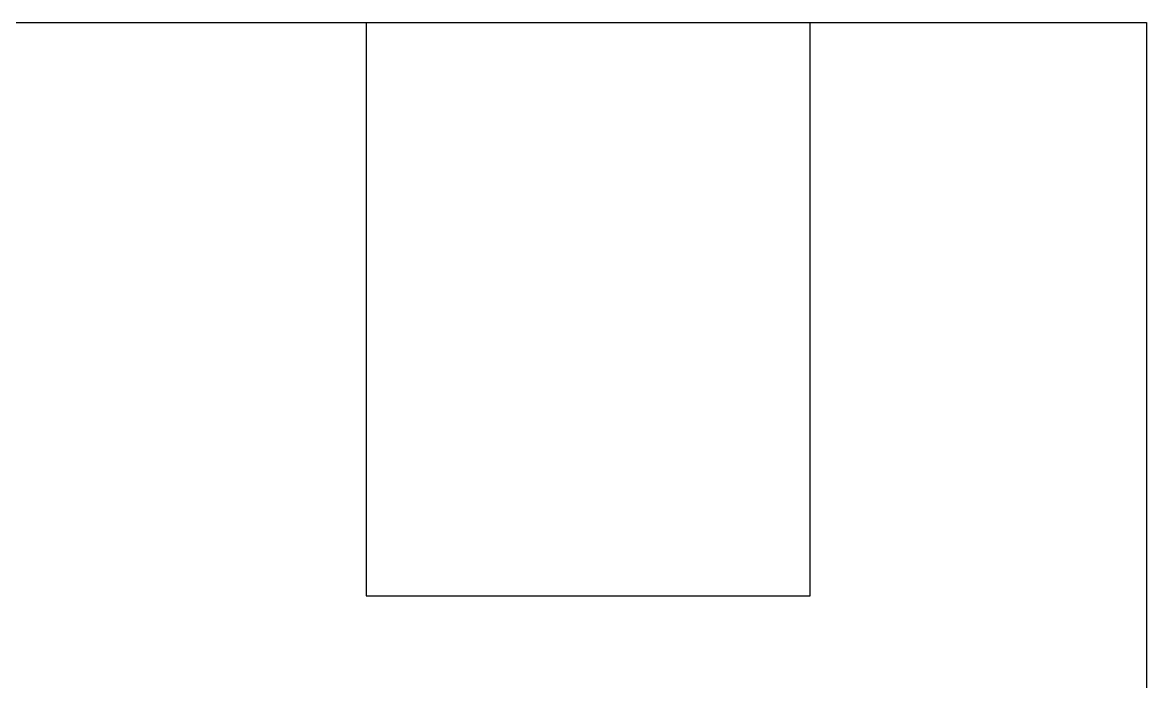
# Model space of a CAD drawing. Header units: metres. Extents: x 341 to 459, y 1341 to 1425.
# Drawn here: x 367.392 to 370.167, y 1371.717 to 1373.345 of the extents above; entities that cross this region are included whole.
import ezdxf

# ---------------------------------------------------------------- set-up
doc = ezdxf.new("R2010")
doc.units = ezdxf.units.M
doc.layers.add('BASE DE CONCRETO', color=251, linetype='Continuous')

msp = doc.modelspace()

# ---------------------------------------------------------------- linework, layer by layer
at = {"layer": 'BASE DE CONCRETO', "color": 252, "true_color": 0x939598}
for p, q in [((367.226, 1373.345), (370.1674, 1373.345)), ((368.2407, 1373.345), (368.2407, 1371.9287)), ((369.3365, 1371.9287), (369.3365, 1373.345)), ((370.1674, 1373.345), (370.1674, 1366.3311)), ((368.2407, 1371.9287), (369.3365, 1371.9287))]:
    msp.add_line(p, q, dxfattribs=at)

doc.saveas('drawing.dxf')
